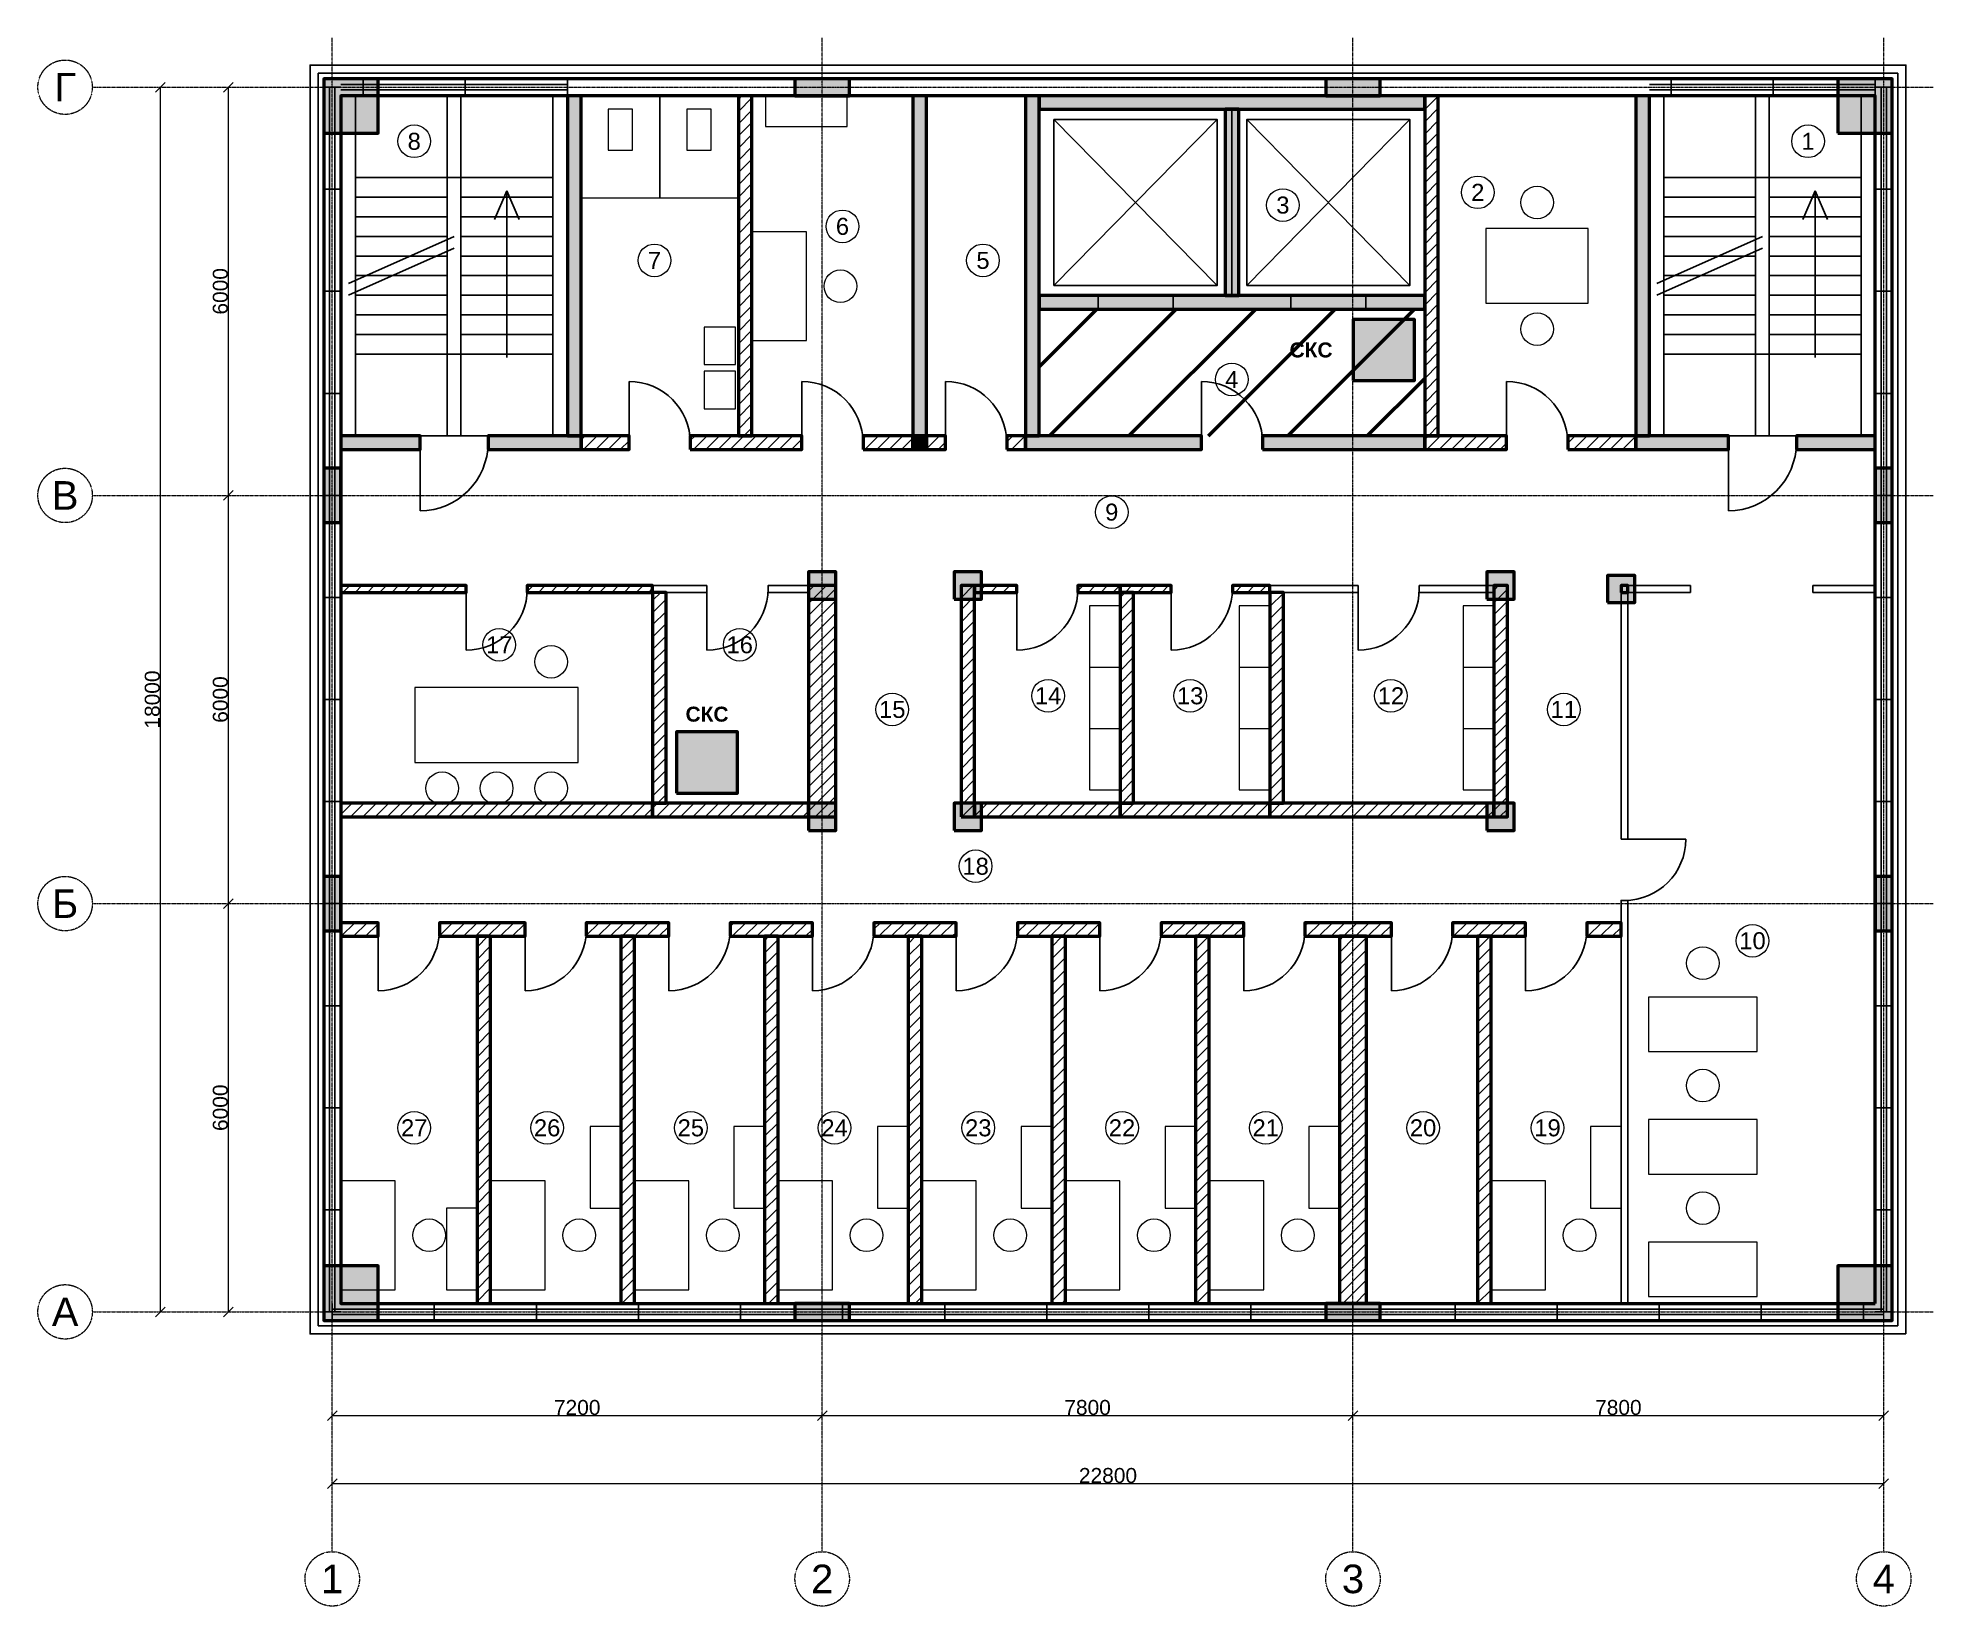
# Model space of a CAD drawing. Header units: millimetres. Extents: x -4325 to 23525, y -4325 to 18725.
import ezdxf
from ezdxf.enums import TextEntityAlignment as Align

# ---------------------------------------------------------------- set-up
doc = ezdxf.new("R2010")
doc.units = ezdxf.units.MM
doc.linetypes.add('CENTER2', pattern=[2.541, 1.587, -0.318, 0.318, -0.318])
for name, color, linetype, lineweight in [('A-ANNO-ROOM', 7, 'CONTINUOUS', 18), ('A-DIMS', 8, 'CONTINUOUS', 13), ('A-DOOR', 3, 'CONTINUOUS', 25), ('A-ELEV', 7, 'CONTINUOUS', 25), ('A-FACADE-PANEL', 8, 'CONTINUOUS', 25), ('A-FURN', 8, 'CONTINUOUS', 18), ('A-GLAZ-RIBBON', 5, 'CONTINUOUS', 25), ('A-GRID', 8, 'CENTER2', 13), ('A-HATCH', 9, 'CONTINUOUS', 9), ('A-OUTLINE', 7, 'CONTINUOUS', 50), ('A-SANI', 8, 'CONTINUOUS', 18), ('A-STAIR', 7, 'CONTINUOUS', 25), ('A-WALL-BLOCK', 9, 'CONTINUOUS', 50), ('A-WALL-GLASS', 4, 'CONTINUOUS', 25), ('A-WALL-RC', 7, 'CONTINUOUS', 50), ('E-SCS-RISER', 1, 'CONTINUOUS', 50), ('E-SERVER-ROOM', 1, 'CONTINUOUS', 50)]:
    doc.layers.add(name, color=color, linetype=linetype, lineweight=lineweight)
doc.styles.add('Arial-Bold', font='arialbd.ttf')
doc.styles.get("Standard").update_dxf_attribs({"font": 'arial.ttf'})

msp = doc.modelspace()

# ---------------------------------------------------------------- hatches: boundary and pattern name
at = {"layer": 'A-HATCH'}
h = msp.add_hatch(dxfattribs=at)
h.set_pattern_fill('ANSI31', scale=40)
h.paths.add_polyline_path([(5968, 12875), (6168, 12875), (6168, 17875), (6168, 17875), (5968, 17875), (5968, 17875)])
h = msp.add_hatch(dxfattribs=at)
h.set_pattern_fill('ANSI31', scale=40)
h.paths.add_polyline_path([(16054, 12875), (16254, 12875), (16254, 17875), (16254, 17875), (16054, 17875), (16054, 17875)])
h = msp.add_hatch(dxfattribs=at)
h.set_pattern_fill('ANSI31', scale=40)
h.paths.add_polyline_path([(3656, 12675), (4362, 12675), (4362, 12875), (3656, 12875)])
h = msp.add_hatch(dxfattribs=at)
h.set_pattern_fill('ANSI31', scale=40)
h.paths.add_polyline_path([(5262, 12675), (6900, 12675), (6900, 12875), (5262, 12875)])
h = msp.add_hatch(dxfattribs=at)
h.set_pattern_fill('ANSI31', scale=40)
h.paths.add_polyline_path([(7800, 12675), (8533, 12675), (8533, 12875), (7800, 12875)])
h = msp.add_hatch(dxfattribs=at)
h.set_pattern_fill('ANSI31', scale=40)
h.paths.add_polyline_path([(8733, 12675), (9012, 12675), (9012, 12875), (8733, 12875)])
h = msp.add_hatch(dxfattribs=at)
h.set_pattern_fill('ANSI31', scale=40)
h.paths.add_polyline_path([(9912, 12675), (10190, 12675), (10190, 12875), (9912, 12875)])
h = msp.add_hatch(dxfattribs=at)
h.set_pattern_fill('ANSI31', scale=40)
h.paths.add_polyline_path([(16054, 12675), (17256, 12675), (17256, 12875), (16054, 12875)])
h = msp.add_hatch(dxfattribs=at)
h.set_pattern_fill('ANSI31', scale=40)
h.paths.add_polyline_path([(18156, 12675), (19157, 12675), (19157, 12875), (18156, 12875)])
h = msp.add_hatch(dxfattribs=at)
h.set_pattern_fill('ANSI31', scale=40)
h.paths.add_polyline_path([(125, 10575), (125, 10575), (1966, 10575), (1966, 10675), (125, 10675), (125, 10675)])
h = msp.add_hatch(dxfattribs=at)
h.set_pattern_fill('ANSI31', scale=40)
h.paths.add_polyline_path([(2866, 10575), (4708, 10575), (4708, 10675), (2866, 10675)])
h = msp.add_hatch(dxfattribs=at)
h.set_pattern_fill('ANSI31', scale=40)
h.paths.add_polyline_path([(7000, 7275), (7400, 7275), (7400, 10675), (7000, 10675)])
h = msp.add_hatch(dxfattribs=at)
h.set_pattern_fill('ANSI31', scale=40)
h.paths.add_polyline_path([(9240, 7275), (9440, 7275), (9440, 10675), (9240, 10675)])
h = msp.add_hatch(dxfattribs=at)
h.set_pattern_fill('ANSI31', scale=40)
h.paths.add_polyline_path([(9440, 10575), (10058, 10575), (10058, 10675), (9440, 10675)])
h = msp.add_hatch(dxfattribs=at)
h.set_pattern_fill('ANSI31', scale=40)
h.paths.add_polyline_path([(10958, 10575), (11577, 10575), (11577, 10675), (10958, 10675)])
h = msp.add_hatch(dxfattribs=at)
h.set_pattern_fill('ANSI31', scale=40)
h.paths.add_polyline_path([(11577, 10575), (12328, 10575), (12328, 10675), (11577, 10675)])
h = msp.add_hatch(dxfattribs=at)
h.set_pattern_fill('ANSI31', scale=40)
h.paths.add_polyline_path([(13228, 10575), (13778, 10575), (13778, 10675), (13228, 10675)])
h = msp.add_hatch(dxfattribs=at)
h.set_pattern_fill('ANSI31', scale=40)
h.paths.add_polyline_path([(17069, 7275), (17269, 7275), (17269, 10675), (17069, 10675)])
h = msp.add_hatch(dxfattribs=at)
h.set_pattern_fill('ANSI31', scale=40)
h.paths.add_polyline_path([(18941, 10575), (19041, 10575), (19041, 10675), (18941, 10675)])
h = msp.add_hatch(dxfattribs=at)
h.set_pattern_fill('ANSI31', scale=40)
h.paths.add_polyline_path([(4708, 7475), (4908, 7475), (4908, 10575), (4708, 10575)])
h = msp.add_hatch(dxfattribs=at)
h.set_pattern_fill('ANSI31', scale=40)
h.paths.add_polyline_path([(11577, 7475), (11777, 7475), (11777, 10575), (11577, 10575)])
h = msp.add_hatch(dxfattribs=at)
h.set_pattern_fill('ANSI31', scale=40)
h.paths.add_polyline_path([(13778, 7475), (13978, 7475), (13978, 10575), (13778, 10575)])
h = msp.add_hatch(dxfattribs=at)
h.set_pattern_fill('ANSI31', scale=40)
h.paths.add_polyline_path([(125, 7275), (125, 7275), (4708, 7275), (4708, 7475), (125, 7475), (125, 7475)])
h = msp.add_hatch(dxfattribs=at)
h.set_pattern_fill('ANSI31', scale=40)
h.paths.add_polyline_path([(4708, 7275), (7000, 7275), (7000, 7475), (4708, 7475)])
h = msp.add_hatch(dxfattribs=at)
h.set_pattern_fill('ANSI31', scale=40)
h.paths.add_polyline_path([(9440, 7275), (11577, 7275), (11577, 7475), (9440, 7475)])
h = msp.add_hatch(dxfattribs=at)
h.set_pattern_fill('ANSI31', scale=40)
h.paths.add_polyline_path([(11577, 7275), (13778, 7275), (13778, 7475), (11577, 7475)])
h = msp.add_hatch(dxfattribs=at)
h.set_pattern_fill('ANSI31', scale=40)
h.paths.add_polyline_path([(13778, 7275), (17069, 7275), (17069, 7475), (13778, 7475)])
h = msp.add_hatch(dxfattribs=at)
h.set_pattern_fill('ANSI31', scale=40)
h.paths.add_polyline_path([(125, 5520), (125, 5520), (676, 5520), (676, 5720), (125, 5720), (125, 5720)])
h = msp.add_hatch(dxfattribs=at)
h.set_pattern_fill('ANSI31', scale=40)
h.paths.add_polyline_path([(1576, 5520), (2834, 5520), (2834, 5720), (1576, 5720)])
h = msp.add_hatch(dxfattribs=at)
h.set_pattern_fill('ANSI31', scale=40)
h.paths.add_polyline_path([(3734, 5520), (4946, 5520), (4946, 5720), (3734, 5720)])
h = msp.add_hatch(dxfattribs=at)
h.set_pattern_fill('ANSI31', scale=40)
h.paths.add_polyline_path([(5846, 5520), (7058, 5520), (7058, 5720), (5846, 5720)])
h = msp.add_hatch(dxfattribs=at)
h.set_pattern_fill('ANSI31', scale=40)
h.paths.add_polyline_path([(7958, 5520), (9170, 5520), (9170, 5720), (7958, 5720)])
h = msp.add_hatch(dxfattribs=at)
h.set_pattern_fill('ANSI31', scale=40)
h.paths.add_polyline_path([(10070, 5520), (11282, 5520), (11282, 5720), (10070, 5720)])
h = msp.add_hatch(dxfattribs=at)
h.set_pattern_fill('ANSI31', scale=40)
h.paths.add_polyline_path([(12182, 5520), (13394, 5520), (13394, 5720), (12182, 5720)])
h = msp.add_hatch(dxfattribs=at)
h.set_pattern_fill('ANSI31', scale=40)
h.paths.add_polyline_path([(14294, 5520), (15564, 5520), (15564, 5720), (14294, 5720)])
h = msp.add_hatch(dxfattribs=at)
h.set_pattern_fill('ANSI31', scale=40)
h.paths.add_polyline_path([(16464, 5520), (17535, 5520), (17535, 5720), (16464, 5720)])
h = msp.add_hatch(dxfattribs=at)
h.set_pattern_fill('ANSI31', scale=40)
h.paths.add_polyline_path([(18435, 5520), (18941, 5520), (18941, 5720), (18435, 5720)])
h = msp.add_hatch(dxfattribs=at)
h.set_pattern_fill('ANSI31', scale=40)
h.paths.add_polyline_path([(2128, 125), (2328, 125), (2328, 125), (2328, 5520), (2128, 5520), (2128, 125)])
h = msp.add_hatch(dxfattribs=at)
h.set_pattern_fill('ANSI31', scale=40)
h.paths.add_polyline_path([(4240, 125), (4440, 125), (4440, 125), (4440, 5520), (4240, 5520), (4240, 125)])
h = msp.add_hatch(dxfattribs=at)
h.set_pattern_fill('ANSI31', scale=40)
h.paths.add_polyline_path([(6352, 125), (6552, 125), (6552, 125), (6552, 5520), (6352, 5520), (6352, 125)])
h = msp.add_hatch(dxfattribs=at)
h.set_pattern_fill('ANSI31', scale=40)
h.paths.add_polyline_path([(8464, 125), (8664, 125), (8664, 125), (8664, 5520), (8464, 5520), (8464, 125)])
h = msp.add_hatch(dxfattribs=at)
h.set_pattern_fill('ANSI31', scale=40)
h.paths.add_polyline_path([(10576, 125), (10776, 125), (10776, 125), (10776, 5520), (10576, 5520), (10576, 125)])
h = msp.add_hatch(dxfattribs=at)
h.set_pattern_fill('ANSI31', scale=40)
h.paths.add_polyline_path([(12688, 125), (12888, 125), (12888, 125), (12888, 5520), (12688, 5520), (12688, 125)])
h = msp.add_hatch(dxfattribs=at)
h.set_pattern_fill('ANSI31', scale=40)
h.paths.add_polyline_path([(14800, 125), (15200, 125), (15200, 125), (15200, 5520), (14800, 5520), (14800, 125)])
h = msp.add_hatch(dxfattribs=at)
h.set_pattern_fill('ANSI31', scale=40)
h.paths.add_polyline_path([(16829, 125), (17029, 125), (17029, 125), (17029, 5520), (16829, 5520), (16829, 125)])
at = {"layer": 'A-WALL-RC'}
h = msp.add_hatch(color=7, dxfattribs=at)
h.dxf.hatch_style = 1
h.paths.add_polyline_path([(-125, 17325), (675, 17325), (675, 18125), (-125, 18125)])
h = msp.add_hatch(color=7, dxfattribs=at)
h.dxf.hatch_style = 1
h.paths.add_polyline_path([(6800, 17875), (7600, 17875), (7600, 18125), (6800, 18125)])
h = msp.add_hatch(color=7, dxfattribs=at)
h.dxf.hatch_style = 1
h.paths.add_polyline_path([(14600, 17875), (15400, 17875), (15400, 18125), (14600, 18125)])
h = msp.add_hatch(color=7, dxfattribs=at)
h.dxf.hatch_style = 1
h.paths.add_polyline_path([(22125, 17325), (22925, 17325), (22925, 18125), (22125, 18125)])
h = msp.add_hatch(color=7, dxfattribs=at)
h.dxf.hatch_style = 1
h.paths.add_polyline_path([(3456, 12875), (3656, 12875), (3656, 17875), (3656, 17875), (3456, 17875), (3456, 17875)])
h = msp.add_hatch(color=7, dxfattribs=at)
h.dxf.hatch_style = 1
h.paths.add_polyline_path([(8533, 12875), (8733, 12875), (8733, 17875), (8733, 17875), (8533, 17875), (8533, 17875)])
h = msp.add_hatch(color=7, dxfattribs=at)
h.dxf.hatch_style = 1
h.paths.add_polyline_path([(10190, 12875), (10390, 12875), (10390, 17875), (10390, 17875), (10190, 17875), (10190, 17875)])
h = msp.add_hatch(color=7, dxfattribs=at)
h.dxf.hatch_style = 1
h.paths.add_polyline_path([(10390, 17675), (16054, 17675), (16054, 17875), (16054, 17875), (10390, 17875), (10390, 17875)])
h = msp.add_hatch(color=7, dxfattribs=at)
h.dxf.hatch_style = 1
h.paths.add_polyline_path([(19157, 12875), (19357, 12875), (19357, 17875), (19357, 17875), (19157, 17875), (19157, 17875)])
h = msp.add_hatch(color=7, dxfattribs=at)
h.dxf.hatch_style = 1
h.paths.add_polyline_path([(13122, 14938), (13322, 14938), (13322, 17675), (13122, 17675)])
h = msp.add_hatch(color=7, dxfattribs=at)
h.dxf.hatch_style = 1
h.paths.add_polyline_path([(10390, 14738), (16054, 14738), (16054, 14938), (10390, 14938)])
h = msp.add_hatch(color=7, dxfattribs=at)
h.dxf.hatch_style = 1
h.paths.add_polyline_path([(125, 12675), (125, 12675), (1290, 12675), (1290, 12875), (125, 12875), (125, 12875)])
h = msp.add_hatch(color=7, dxfattribs=at)
h.dxf.hatch_style = 1
h.paths.add_polyline_path([(2290, 12675), (3656, 12675), (3656, 12875), (2290, 12875)])
h = msp.add_hatch(color=7, dxfattribs=at)
h.dxf.hatch_style = 1
h.paths.add_polyline_path([(8533, 12675), (8733, 12675), (8733, 12875), (8533, 12875)])
h = msp.add_hatch(color=7, dxfattribs=at)
h.dxf.hatch_style = 1
h.paths.add_polyline_path([(10190, 12675), (12772, 12675), (12772, 12875), (10190, 12875)])
h = msp.add_hatch(color=7, dxfattribs=at)
h.dxf.hatch_style = 1
h.paths.add_polyline_path([(13672, 12675), (16054, 12675), (16054, 12875), (13672, 12875)])
h = msp.add_hatch(color=7, dxfattribs=at)
h.dxf.hatch_style = 1
h.paths.add_polyline_path([(19157, 12675), (20516, 12675), (20516, 12875), (19157, 12875)])
h = msp.add_hatch(color=7, dxfattribs=at)
h.dxf.hatch_style = 1
h.paths.add_polyline_path([(21516, 12675), (22675, 12675), (22675, 12675), (22675, 12875), (22675, 12875), (21516, 12875)])
h = msp.add_hatch(color=7, dxfattribs=at)
h.dxf.hatch_style = 1
h.paths.add_polyline_path([(-125, 11600), (125, 11600), (125, 12400), (-125, 12400)])
h = msp.add_hatch(color=7, dxfattribs=at)
h.dxf.hatch_style = 1
h.paths.add_polyline_path([(22675, 11600), (22925, 11600), (22925, 12400), (22675, 12400)])
h = msp.add_hatch(color=7, dxfattribs=at)
h.dxf.hatch_style = 1
h.paths.add_polyline_path([(7000, 10475), (7400, 10475), (7400, 10875), (7000, 10875)])
h = msp.add_hatch(color=7, dxfattribs=at)
h.dxf.hatch_style = 1
h.paths.add_polyline_path([(9140, 10475), (9540, 10475), (9540, 10875), (9140, 10875)])
h = msp.add_hatch(color=7, dxfattribs=at)
h.dxf.hatch_style = 1
h.paths.add_polyline_path([(16969, 10475), (17369, 10475), (17369, 10875), (16969, 10875)])
h = msp.add_hatch(color=7, dxfattribs=at)
h.dxf.hatch_style = 1
h.paths.add_polyline_path([(18741, 10425), (19141, 10425), (19141, 10825), (18741, 10825)])
h = msp.add_hatch(color=7, dxfattribs=at)
h.dxf.hatch_style = 1
h.paths.add_polyline_path([(7000, 7075), (7400, 7075), (7400, 7475), (7000, 7475)])
h = msp.add_hatch(color=7, dxfattribs=at)
h.dxf.hatch_style = 1
h.paths.add_polyline_path([(9140, 7075), (9540, 7075), (9540, 7475), (9140, 7475)])
h = msp.add_hatch(color=7, dxfattribs=at)
h.dxf.hatch_style = 1
h.paths.add_polyline_path([(16969, 7075), (17369, 7075), (17369, 7475), (16969, 7475)])
h = msp.add_hatch(color=7, dxfattribs=at)
h.dxf.hatch_style = 1
h.paths.add_polyline_path([(-125, 5600), (125, 5600), (125, 6400), (-125, 6400)])
h = msp.add_hatch(color=7, dxfattribs=at)
h.dxf.hatch_style = 1
h.paths.add_polyline_path([(22675, 5600), (22925, 5600), (22925, 6400), (22675, 6400)])
h = msp.add_hatch(color=7, dxfattribs=at)
h.dxf.hatch_style = 1
h.paths.add_polyline_path([(-125, -125), (675, -125), (675, 675), (-125, 675)])
h = msp.add_hatch(color=7, dxfattribs=at)
h.dxf.hatch_style = 1
h.paths.add_polyline_path([(22125, -125), (22925, -125), (22925, 675), (22125, 675)])
h = msp.add_hatch(color=7, dxfattribs=at)
h.dxf.hatch_style = 1
h.paths.add_polyline_path([(6800, -125), (7600, -125), (7600, 125), (6800, 125)])
h = msp.add_hatch(color=7, dxfattribs=at)
h.dxf.hatch_style = 1
h.paths.add_polyline_path([(14600, -125), (15400, -125), (15400, 125), (14600, 125)])
at = {"layer": 'E-SCS-RISER'}
h = msp.add_hatch(color=7, dxfattribs=at)
h.dxf.hatch_style = 1
h.paths.add_polyline_path([(15004, 13688), (15904, 13688), (15904, 14588), (15004, 14588)])
h = msp.add_hatch(color=7, dxfattribs=at)
h.dxf.hatch_style = 1
h.paths.add_polyline_path([(5058, 7625), (5958, 7625), (5958, 8525), (5058, 8525)])
at = {"layer": 'E-SERVER-ROOM'}
h = msp.add_hatch(dxfattribs=at)
h.set_pattern_fill('ANSI31', scale=260)
h.paths.add_polyline_path([(10390, 12875), (16054, 12875), (16054, 14738), (10390, 14738)])

# ---------------------------------------------------------------- linework, layer by layer
at = {"layer": 'A-ANNO-ROOM'}
for centre in [(1205, 17205), (21687, 17205), (13970, 16268), (16834, 16455), (7498, 15955), (4736, 15455), (9563, 15455), (13220, 13705), (11455, 11755), (2455, 9805), (5988, 9805), (10520, 9055), (12607, 9055), (15558, 9055), (8230, 8855), (18099, 8855), (9455, 6550), (20871, 5455), (1205, 2705), (3158, 2705), (5270, 2705), (7382, 2705), (9494, 2705), (11606, 2705), (13718, 2705), (16030, 2705), (17859, 2705)]:
    msp.add_circle(centre, 240, dxfattribs=at)
at = {"layer": 'A-DIMS'}
for p, q in [((-2596, 17929), (-2454, 18071)), ((-2525, 0), (-2525, 18000)), ((-1596, 17929), (-1454, 18071)), ((-1525, 12000), (-1525, 18000)), ((-1596, 11929), (-1454, 12071)), ((-1596, 11929), (-1454, 12071)), ((-1525, 6000), (-1525, 12000)), ((-1596, 5929), (-1454, 6071)), ((-1596, 5929), (-1454, 6071)), ((-1525, 0), (-1525, 6000)), ((-2596, -71), (-2454, 71)), ((-1596, -71), (-1454, 71)), ((-71, -1596), (71, -1454)), ((0, -1525), (7200, -1525)), ((7129, -1596), (7271, -1454)), ((7129, -1596), (7271, -1454)), ((7200, -1525), (15000, -1525)), ((14929, -1596), (15071, -1454)), ((14929, -1596), (15071, -1454)), ((15000, -1525), (22800, -1525)), ((22729, -1596), (22871, -1454)), ((-71, -2596), (71, -2454)), ((22729, -2596), (22871, -2454)), ((0, -2525), (22800, -2525))]:
    msp.add_line(p, q, dxfattribs=at)
at = {"layer": 'A-DOOR'}
for p, q in [((11256, 14738), (11256, 14938)), ((12356, 14738), (12356, 14938)), ((14088, 14738), (14088, 14938)), ((15188, 14738), (15188, 14938)), ((4362, 12775), (4362, 13675)), ((6900, 12775), (6900, 13675)), ((9012, 12775), (9012, 13675)), ((12772, 12775), (12772, 13675)), ((17256, 12775), (17256, 13675)), ((1290, 12675), (1290, 12875)), ((2290, 12675), (2290, 12875)), ((4362, 12675), (4362, 12875)), ((5262, 12675), (5262, 12875)), ((6900, 12675), (6900, 12875)), ((7800, 12675), (7800, 12875)), ((9012, 12675), (9012, 12875)), ((9912, 12675), (9912, 12875)), ((12772, 12675), (12772, 12875)), ((13672, 12675), (13672, 12875)), ((17256, 12675), (17256, 12875)), ((18156, 12675), (18156, 12875)), ((20516, 12675), (20516, 12875)), ((21516, 12675), (21516, 12875)), ((1290, 12775), (1290, 11775)), ((20516, 12775), (20516, 11775)), ((1966, 10575), (1966, 10675)), ((1966, 10625), (1966, 9725)), ((2866, 10575), (2866, 10675)), ((5504, 10575), (5504, 10675)), ((5504, 10625), (5504, 9725)), ((6404, 10575), (6404, 10675)), ((10058, 10575), (10058, 10675)), ((10058, 10625), (10058, 9725)), ((10958, 10575), (10958, 10675)), ((12328, 10575), (12328, 10675)), ((12328, 10625), (12328, 9725)), ((13228, 10575), (13228, 10675)), ((15074, 10575), (15074, 10675)), ((15074, 10625), (15074, 9725)), ((15974, 10575), (15974, 10675)), ((19958, 10575), (19958, 10675)), ((21758, 10575), (21758, 10675)), ((18941, 6948), (19041, 6948)), ((18991, 6948), (19891, 6948)), ((18941, 6048), (19041, 6048)), ((676, 5520), (676, 5720)), ((676, 5620), (676, 4720)), ((1576, 5520), (1576, 5720)), ((2834, 5520), (2834, 5720)), ((2834, 5620), (2834, 4720)), ((3734, 5520), (3734, 5720)), ((4946, 5520), (4946, 5720)), ((4946, 5620), (4946, 4720)), ((5846, 5520), (5846, 5720)), ((7058, 5520), (7058, 5720)), ((7058, 5620), (7058, 4720)), ((7958, 5520), (7958, 5720)), ((9170, 5520), (9170, 5720)), ((9170, 5620), (9170, 4720)), ((10070, 5520), (10070, 5720)), ((11282, 5520), (11282, 5720)), ((11282, 5620), (11282, 4720)), ((12182, 5520), (12182, 5720)), ((13394, 5520), (13394, 5720)), ((13394, 5620), (13394, 4720)), ((14294, 5520), (14294, 5720)), ((15564, 5520), (15564, 5720)), ((15564, 5620), (15564, 4720)), ((16464, 5520), (16464, 5720)), ((17535, 5520), (17535, 5720)), ((17535, 5620), (17535, 4720)), ((18435, 5520), (18435, 5720))]:
    msp.add_line(p, q, dxfattribs=at)
for centre, radius, start, end in [((4362, 12775), 900, 0, 90), ((6900, 12775), 900, 0, 90), ((9012, 12775), 900, 0, 90), ((12772, 12775), 900, 0, 90), ((17256, 12775), 900, 0, 90), ((1290, 12775), 1000, -90, 0), ((20516, 12775), 1000, -90, 0), ((1966, 10625), 900, -90, 0), ((5504, 10625), 900, -90, 0), ((10058, 10625), 900, -90, 0), ((12328, 10625), 900, -90, 0), ((15074, 10625), 900, -90, 0), ((18991, 6948), 900, -90, 0), ((676, 5620), 900, -90, 0), ((2834, 5620), 900, -90, 0), ((4946, 5620), 900, -90, 0), ((7058, 5620), 900, -90, 0), ((9170, 5620), 900, -90, 0), ((11282, 5620), 900, -90, 0), ((13394, 5620), 900, -90, 0), ((15564, 5620), 900, -90, 0), ((17535, 5620), 900, -90, 0)]:
    msp.add_arc(centre, radius, start, end, dxfattribs=at)
at = {"layer": 'A-ELEV'}
for p, q in [((13222, 14938), (13222, 17675)), ((10606, 15088), (13006, 17525)), ((10606, 17525), (13006, 15088)), ((13438, 15088), (15838, 17525)), ((13438, 17525), (15838, 15088))]:
    msp.add_line(p, q, dxfattribs=at)
for points in [[(10606, 15088), (13006, 15088), (13006, 17525), (10606, 17525)], [(13438, 15088), (15838, 15088), (15838, 17525), (13438, 17525)]]:
    msp.add_lwpolyline(points, close=True, dxfattribs=at)
at = {"layer": 'A-FACADE-PANEL'}
for points in [[(23125, -325), (23125, 18325), (-325, 18325), (-325, -325)], [(23005, -205), (23005, 18205), (-205, 18205), (-205, -205)]]:
    msp.add_lwpolyline(points, close=True, dxfattribs=at)
at = {"layer": 'A-FURN'}
for p, q in [((11127, 9475), (11577, 9475)), ((13328, 9475), (13778, 9475)), ((16619, 9475), (17069, 9475)), ((11127, 8575), (11577, 8575)), ((13328, 8575), (13778, 8575)), ((16619, 8575), (17069, 8575))]:
    msp.add_line(p, q, dxfattribs=at)
for points in [[(6368, 17425), (7568, 17425), (7568, 17875), (6368, 17875)], [(6168, 14275), (6968, 14275), (6968, 15875), (6168, 15875)], [(16954, 14825), (18457, 14825), (18457, 15925), (16954, 15925)], [(11127, 7675), (11577, 7675), (11577, 10375), (11127, 10375)], [(13328, 7675), (13778, 7675), (13778, 10375), (13328, 10375)], [(16619, 7675), (17069, 7675), (17069, 10375), (16619, 10375)], [(1216, 8075), (3616, 8075), (3616, 9175), (1216, 9175)], [(19341, 3825), (20941, 3825), (20941, 4625), (19341, 4625)], [(19341, 2025), (20941, 2025), (20941, 2825), (19341, 2825)], [(3790, 1525), (4240, 1525), (4240, 2725), (3790, 2725)], [(5902, 1525), (6352, 1525), (6352, 2725), (5902, 2725)], [(8014, 1525), (8464, 1525), (8464, 2725), (8014, 2725)], [(10126, 1525), (10576, 1525), (10576, 2725), (10126, 2725)], [(12238, 1525), (12688, 1525), (12688, 2725), (12238, 2725)], [(14350, 1525), (14800, 1525), (14800, 2725), (14350, 2725)], [(18491, 1525), (18941, 1525), (18941, 2725), (18491, 2725)], [(125, 325), (925, 325), (925, 1925), (125, 1925)], [(2328, 325), (3128, 325), (3128, 1925), (2328, 1925)], [(4440, 325), (5240, 325), (5240, 1925), (4440, 1925)], [(6552, 325), (7352, 325), (7352, 1925), (6552, 1925)], [(8664, 325), (9464, 325), (9464, 1925), (8664, 1925)], [(10776, 325), (11576, 325), (11576, 1925), (10776, 1925)], [(12888, 325), (13688, 325), (13688, 1925), (12888, 1925)], [(17029, 325), (17829, 325), (17829, 1925), (17029, 1925)], [(1678, 325), (2128, 325), (2128, 1525), (1678, 1525)], [(19341, 225), (20941, 225), (20941, 1025), (19341, 1025)]]:
    msp.add_lwpolyline(points, close=True, dxfattribs=at)
for centre in [(17706, 16305), (7468, 15075), (17706, 14445), (3216, 9555), (1616, 7695), (2416, 7695), (3216, 7695), (20141, 5125), (20141, 3325), (20141, 1525), (1425, 1125), (3628, 1125), (5740, 1125), (7852, 1125), (9964, 1125), (12076, 1125), (14188, 1125), (18329, 1125)]:
    msp.add_circle(centre, 240, dxfattribs=at)
at = {"layer": 'A-GLAZ-RIBBON'}
for p, q in [((456, 17875), (456, 18125)), ((1956, 17875), (1956, 18125)), ((3456, 17875), (3456, 18125)), ((19675, 17875), (19675, 18125)), ((21175, 17875), (21175, 18125)), ((22675, 17875), (22675, 18125)), ((125, 18000), (-125, 18000)), ((-40, 18000), (-40, 0)), ((40, 18000), (40, 0)), ((3456, 18040), (125, 18040)), ((3456, 17960), (125, 17960)), ((22675, 18040), (19357, 18040)), ((22675, 17960), (19357, 17960)), ((22675, 18000), (22925, 18000)), ((22760, 0), (22760, 18000)), ((22840, 0), (22840, 18000)), ((125, 16500), (-125, 16500)), ((22675, 16500), (22925, 16500)), ((125, 15000), (-125, 15000)), ((22675, 15000), (22925, 15000)), ((125, 13500), (-125, 13500)), ((22675, 13500), (22925, 13500)), ((125, 12000), (-125, 12000)), ((22675, 12000), (22925, 12000)), ((125, 10500), (-125, 10500)), ((22675, 10500), (22925, 10500)), ((125, 9000), (-125, 9000)), ((22675, 9000), (22925, 9000)), ((125, 7500), (-125, 7500)), ((22675, 7500), (22925, 7500)), ((125, 6000), (-125, 6000)), ((22675, 6000), (22925, 6000)), ((125, 4500), (-125, 4500)), ((22675, 4500), (22925, 4500)), ((125, 3000), (-125, 3000)), ((22675, 3000), (22925, 3000)), ((125, 1500), (-125, 1500)), ((22675, 1500), (22925, 1500)), ((125, 0), (-125, 0)), ((0, 125), (0, -125)), ((0, 40), (22800, 40)), ((1500, 125), (1500, -125)), ((3000, 125), (3000, -125)), ((4500, 125), (4500, -125)), ((6000, 125), (6000, -125)), ((7500, 125), (7500, -125)), ((9000, 125), (9000, -125)), ((10500, 125), (10500, -125)), ((12000, 125), (12000, -125)), ((13500, 125), (13500, -125)), ((15000, 125), (15000, -125)), ((16500, 125), (16500, -125)), ((18000, 125), (18000, -125)), ((19500, 125), (19500, -125)), ((21000, 125), (21000, -125)), ((22500, 125), (22500, -125)), ((22675, 0), (22925, 0)), ((0, -40), (22800, -40))]:
    msp.add_line(p, q, dxfattribs=at)
at = {"layer": 'A-GRID'}
for p, q in [((0, -3525), (0, 18725)), ((7200, -3525), (7200, 18725)), ((15000, -3525), (15000, 18725)), ((22800, -3525), (22800, 18725)), ((-3525, 18000), (23525, 18000)), ((-3525, 12000), (23525, 12000)), ((-3525, 6000), (23525, 6000)), ((-3525, 0), (23525, 0))]:
    msp.add_line(p, q, dxfattribs=at)
for centre in [(-3925, 18000), (-3925, 12000), (-3925, 6000), (-3925, 0), (0, -3925), (7200, -3925), (15000, -3925), (22800, -3925)]:
    msp.add_circle(centre, 400, dxfattribs=at)
at = {"layer": 'A-OUTLINE'}
for points in [[(22925, -125), (22925, 18125), (-125, 18125), (-125, -125)], [(22675, 125), (22675, 17875), (125, 17875), (125, 125)]]:
    msp.add_lwpolyline(points, close=True, dxfattribs=at)
at = {"layer": 'A-SANI'}
for points in [[(3656, 16375), (4812, 16375), (4812, 17875), (3656, 17875)], [(4812, 16375), (5968, 16375), (5968, 17875), (4812, 17875)], [(4054, 17075), (4414, 17075), (4414, 17675), (4054, 17675)], [(5210, 17075), (5570, 17075), (5570, 17675), (5210, 17675)], [(5468, 13925), (5928, 13925), (5928, 14475), (5468, 14475)], [(5468, 13275), (5928, 13275), (5928, 13825), (5468, 13825)]]:
    msp.add_lwpolyline(points, close=True, dxfattribs=at)
at = {"layer": 'A-STAIR'}
for p, q in [((340, 16675), (1690, 16675)), ((340, 16675), (3240, 16675)), ((1890, 16675), (3240, 16675)), ((2566, 16475), (2386, 16055)), ((2566, 14025), (2566, 16475)), ((2566, 16475), (2746, 16055)), ((19566, 16675), (20916, 16675)), ((19566, 16675), (22466, 16675)), ((21116, 16675), (22466, 16675)), ((21791, 16475), (21611, 16055)), ((21791, 14025), (21791, 16475)), ((21791, 16475), (21971, 16055)), ((340, 16386), (1690, 16386)), ((1890, 16386), (3240, 16386)), ((19566, 16386), (20916, 16386)), ((21116, 16386), (22466, 16386)), ((340, 16097), (1690, 16097)), ((1890, 16097), (3240, 16097)), ((19566, 16097), (20916, 16097)), ((21116, 16097), (22466, 16097)), ((240, 15115), (1790, 15808)), ((240, 14942), (1790, 15635)), ((340, 15808), (1690, 15808)), ((1890, 15808), (3240, 15808)), ((19466, 15115), (21016, 15808)), ((19466, 14942), (21016, 15635)), ((19566, 15808), (20916, 15808)), ((21116, 15808), (22466, 15808)), ((340, 15519), (1690, 15519)), ((1890, 15519), (3240, 15519)), ((19566, 15519), (20916, 15519)), ((21116, 15519), (22466, 15519)), ((340, 15231), (1690, 15231)), ((1890, 15231), (3240, 15231)), ((19566, 15231), (20916, 15231)), ((21116, 15231), (22466, 15231)), ((340, 14942), (1690, 14942)), ((1890, 14942), (3240, 14942)), ((19566, 14942), (20916, 14942)), ((21116, 14942), (22466, 14942)), ((340, 14653), (1690, 14653)), ((1890, 14653), (3240, 14653)), ((19566, 14653), (20916, 14653)), ((21116, 14653), (22466, 14653)), ((340, 14364), (1690, 14364)), ((1890, 14364), (3240, 14364)), ((19566, 14364), (20916, 14364)), ((21116, 14364), (22466, 14364)), ((340, 14075), (3240, 14075)), ((19566, 14075), (22466, 14075))]:
    msp.add_line(p, q, dxfattribs=at)
for points in [[(340, 12875), (1690, 12875), (1690, 17875), (340, 17875)], [(1690, 12875), (1890, 12875), (1890, 17875), (1690, 17875)], [(1890, 12875), (3240, 12875), (3240, 17875), (1890, 17875)], [(19566, 12875), (20916, 12875), (20916, 17875), (19566, 17875)], [(20916, 12875), (21116, 12875), (21116, 17875), (20916, 17875)], [(21116, 12875), (22466, 12875), (22466, 17875), (21116, 17875)]]:
    msp.add_lwpolyline(points, close=True, dxfattribs=at)
at = {"layer": 'A-WALL-BLOCK'}
for points in [[(5968, 12875), (6168, 12875), (6168, 17875), (6168, 17875), (5968, 17875), (5968, 17875)], [(16054, 12875), (16254, 12875), (16254, 17875), (16254, 17875), (16054, 17875), (16054, 17875)], [(3656, 12675), (4362, 12675), (4362, 12875), (3656, 12875)], [(5262, 12675), (6900, 12675), (6900, 12875), (5262, 12875)], [(7800, 12675), (8533, 12675), (8533, 12875), (7800, 12875)], [(8733, 12675), (9012, 12675), (9012, 12875), (8733, 12875)], [(9912, 12675), (10190, 12675), (10190, 12875), (9912, 12875)], [(16054, 12675), (17256, 12675), (17256, 12875), (16054, 12875)], [(18156, 12675), (19157, 12675), (19157, 12875), (18156, 12875)], [(125, 10575), (125, 10575), (1966, 10575), (1966, 10675), (125, 10675), (125, 10675)], [(2866, 10575), (4708, 10575), (4708, 10675), (2866, 10675)], [(7000, 7275), (7400, 7275), (7400, 10675), (7000, 10675)], [(9240, 7275), (9440, 7275), (9440, 10675), (9240, 10675)], [(9440, 10575), (10058, 10575), (10058, 10675), (9440, 10675)], [(10958, 10575), (11577, 10575), (11577, 10675), (10958, 10675)], [(11577, 10575), (12328, 10575), (12328, 10675), (11577, 10675)], [(13228, 10575), (13778, 10575), (13778, 10675), (13228, 10675)], [(17069, 7275), (17269, 7275), (17269, 10675), (17069, 10675)], [(18941, 10575), (19041, 10575), (19041, 10675), (18941, 10675)], [(4708, 7475), (4908, 7475), (4908, 10575), (4708, 10575)], [(11577, 7475), (11777, 7475), (11777, 10575), (11577, 10575)], [(13778, 7475), (13978, 7475), (13978, 10575), (13778, 10575)], [(125, 7275), (125, 7275), (4708, 7275), (4708, 7475), (125, 7475), (125, 7475)], [(4708, 7275), (7000, 7275), (7000, 7475), (4708, 7475)], [(9440, 7275), (11577, 7275), (11577, 7475), (9440, 7475)], [(11577, 7275), (13778, 7275), (13778, 7475), (11577, 7475)], [(13778, 7275), (17069, 7275), (17069, 7475), (13778, 7475)], [(125, 5520), (125, 5520), (676, 5520), (676, 5720), (125, 5720), (125, 5720)], [(1576, 5520), (2834, 5520), (2834, 5720), (1576, 5720)], [(3734, 5520), (4946, 5520), (4946, 5720), (3734, 5720)], [(5846, 5520), (7058, 5520), (7058, 5720), (5846, 5720)], [(7958, 5520), (9170, 5520), (9170, 5720), (7958, 5720)], [(10070, 5520), (11282, 5520), (11282, 5720), (10070, 5720)], [(12182, 5520), (13394, 5520), (13394, 5720), (12182, 5720)], [(14294, 5520), (15564, 5520), (15564, 5720), (14294, 5720)], [(16464, 5520), (17535, 5520), (17535, 5720), (16464, 5720)], [(18435, 5520), (18941, 5520), (18941, 5720), (18435, 5720)], [(2128, 125), (2328, 125), (2328, 125), (2328, 5520), (2128, 5520), (2128, 125)], [(4240, 125), (4440, 125), (4440, 125), (4440, 5520), (4240, 5520), (4240, 125)], [(6352, 125), (6552, 125), (6552, 125), (6552, 5520), (6352, 5520), (6352, 125)], [(8464, 125), (8664, 125), (8664, 125), (8664, 5520), (8464, 5520), (8464, 125)], [(10576, 125), (10776, 125), (10776, 125), (10776, 5520), (10576, 5520), (10576, 125)], [(12688, 125), (12888, 125), (12888, 125), (12888, 5520), (12688, 5520), (12688, 125)], [(14800, 125), (15200, 125), (15200, 125), (15200, 5520), (14800, 5520), (14800, 125)], [(16829, 125), (17029, 125), (17029, 125), (17029, 5520), (16829, 5520), (16829, 125)]]:
    msp.add_lwpolyline(points, close=True, dxfattribs=at)
at = {"layer": 'A-WALL-GLASS'}
for points in [[(4708, 10575), (5504, 10575), (5504, 10675), (4708, 10675)], [(6404, 10575), (7000, 10575), (7000, 10675), (6404, 10675)], [(13778, 10575), (15074, 10575), (15074, 10675), (13778, 10675)], [(15974, 10575), (17069, 10575), (17069, 10675), (15974, 10675)], [(19041, 10575), (19958, 10575), (19958, 10675), (19041, 10675)], [(21758, 10575), (22675, 10575), (22675, 10575), (22675, 10675), (22675, 10675), (21758, 10675)], [(18941, 6948), (19041, 6948), (19041, 10575), (18941, 10575)], [(18941, 125), (19041, 125), (19041, 125), (19041, 6048), (18941, 6048), (18941, 125)]]:
    msp.add_lwpolyline(points, close=True, dxfattribs=at)
at = {"layer": 'A-WALL-RC'}
for points in [[(-125, 17325), (675, 17325), (675, 18125), (-125, 18125)], [(6800, 17875), (7600, 17875), (7600, 18125), (6800, 18125)], [(14600, 17875), (15400, 17875), (15400, 18125), (14600, 18125)], [(22125, 17325), (22925, 17325), (22925, 18125), (22125, 18125)], [(3456, 12875), (3656, 12875), (3656, 17875), (3656, 17875), (3456, 17875), (3456, 17875)], [(8533, 12875), (8733, 12875), (8733, 17875), (8733, 17875), (8533, 17875), (8533, 17875)], [(10190, 12875), (10390, 12875), (10390, 17875), (10390, 17875), (10190, 17875), (10190, 17875)], [(10390, 17675), (16054, 17675), (16054, 17875), (16054, 17875), (10390, 17875), (10390, 17875)], [(19157, 12875), (19357, 12875), (19357, 17875), (19357, 17875), (19157, 17875), (19157, 17875)], [(13122, 14938), (13322, 14938), (13322, 17675), (13122, 17675)], [(10390, 14738), (16054, 14738), (16054, 14938), (10390, 14938)], [(125, 12675), (125, 12675), (1290, 12675), (1290, 12875), (125, 12875), (125, 12875)], [(2290, 12675), (3656, 12675), (3656, 12875), (2290, 12875)], [(8533, 12675), (8733, 12675), (8733, 12875), (8533, 12875)], [(10190, 12675), (12772, 12675), (12772, 12875), (10190, 12875)], [(13672, 12675), (16054, 12675), (16054, 12875), (13672, 12875)], [(19157, 12675), (20516, 12675), (20516, 12875), (19157, 12875)], [(21516, 12675), (22675, 12675), (22675, 12675), (22675, 12875), (22675, 12875), (21516, 12875)], [(-125, 11600), (125, 11600), (125, 12400), (-125, 12400)], [(22675, 11600), (22925, 11600), (22925, 12400), (22675, 12400)], [(7000, 10475), (7400, 10475), (7400, 10875), (7000, 10875)], [(9140, 10475), (9540, 10475), (9540, 10875), (9140, 10875)], [(16969, 10475), (17369, 10475), (17369, 10875), (16969, 10875)], [(18741, 10425), (19141, 10425), (19141, 10825), (18741, 10825)], [(7000, 7075), (7400, 7075), (7400, 7475), (7000, 7475)], [(9140, 7075), (9540, 7075), (9540, 7475), (9140, 7475)], [(16969, 7075), (17369, 7075), (17369, 7475), (16969, 7475)], [(-125, 5600), (125, 5600), (125, 6400), (-125, 6400)], [(22675, 5600), (22925, 5600), (22925, 6400), (22675, 6400)], [(-125, -125), (675, -125), (675, 675), (-125, 675)], [(22125, -125), (22925, -125), (22925, 675), (22125, 675)], [(6800, -125), (7600, -125), (7600, 125), (6800, 125)], [(14600, -125), (15400, -125), (15400, 125), (14600, 125)]]:
    msp.add_lwpolyline(points, close=True, dxfattribs=at)
at = {"layer": 'E-SCS-RISER'}
for points in [[(15004, 13688), (15904, 13688), (15904, 14588), (15004, 14588)], [(5058, 7625), (5958, 7625), (5958, 8525), (5058, 8525)]]:
    msp.add_lwpolyline(points, close=True, dxfattribs=at)

# ---------------------------------------------------------------- texts
at = {"layer": 'A-ANNO-ROOM'}
for s, p in [('8', (1205, 17205)), ('1', (21687, 17205)), ('2', (16834, 16455)), ('3', (13970, 16268)), ('6', (7498, 15955)), ('7', (4736, 15455)), ('5', (9563, 15455)), ('4', (13220, 13705)), ('9', (11455, 11755)), ('17', (2455, 9805)), ('16', (5988, 9805)), ('15', (8230, 8855)), ('14', (10520, 9055)), ('13', (12607, 9055)), ('12', (15558, 9055)), ('11', (18099, 8855)), ('18', (9455, 6550)), ('10', (20871, 5455)), ('27', (1205, 2705)), ('26', (3158, 2705)), ('25', (5270, 2705)), ('24', (7382, 2705)), ('23', (9494, 2705)), ('22', (11606, 2705)), ('21', (13718, 2705)), ('20', (16030, 2705)), ('19', (17859, 2705))]:
    msp.add_text(s, height=250, dxfattribs=at).set_placement(p, align=Align.MIDDLE_CENTER)
at = {"layer": 'A-DIMS'}
for s, p in [('6000', (-1645, 15000)), ('18000', (-2645, 9000)), ('6000', (-1645, 9000)), ('6000', (-1645, 3000))]:
    msp.add_text(s, height=220, rotation=90, dxfattribs=at).set_placement(p, align=Align.MIDDLE_CENTER)
for s, p in [('7200', (3600, -1405)), ('7800', (11100, -1405)), ('7800', (18900, -1405)), ('22800', (11400, -2405))]:
    msp.add_text(s, height=220, dxfattribs=at).set_placement(p, align=Align.MIDDLE_CENTER)
at = {"layer": 'A-GRID'}
for s, p in [('Г', (-3925, 18000)), ('В', (-3925, 12000)), ('Б', (-3925, 6000)), ('А', (-3925, 0)), ('1', (0, -3925)), ('2', (7200, -3925)), ('3', (15000, -3925)), ('4', (22800, -3925))]:
    msp.add_text(s, height=420, dxfattribs=at).set_placement(p, align=Align.MIDDLE_CENTER)
at = {"layer": 'E-SCS-RISER', "style": 'Arial-Bold'}
for p in [(14384, 14138), (5508, 8785)]:
    msp.add_text('СКС', height=220, dxfattribs=at).set_placement(p, align=Align.MIDDLE_CENTER)

doc.saveas('drawing.dxf')
